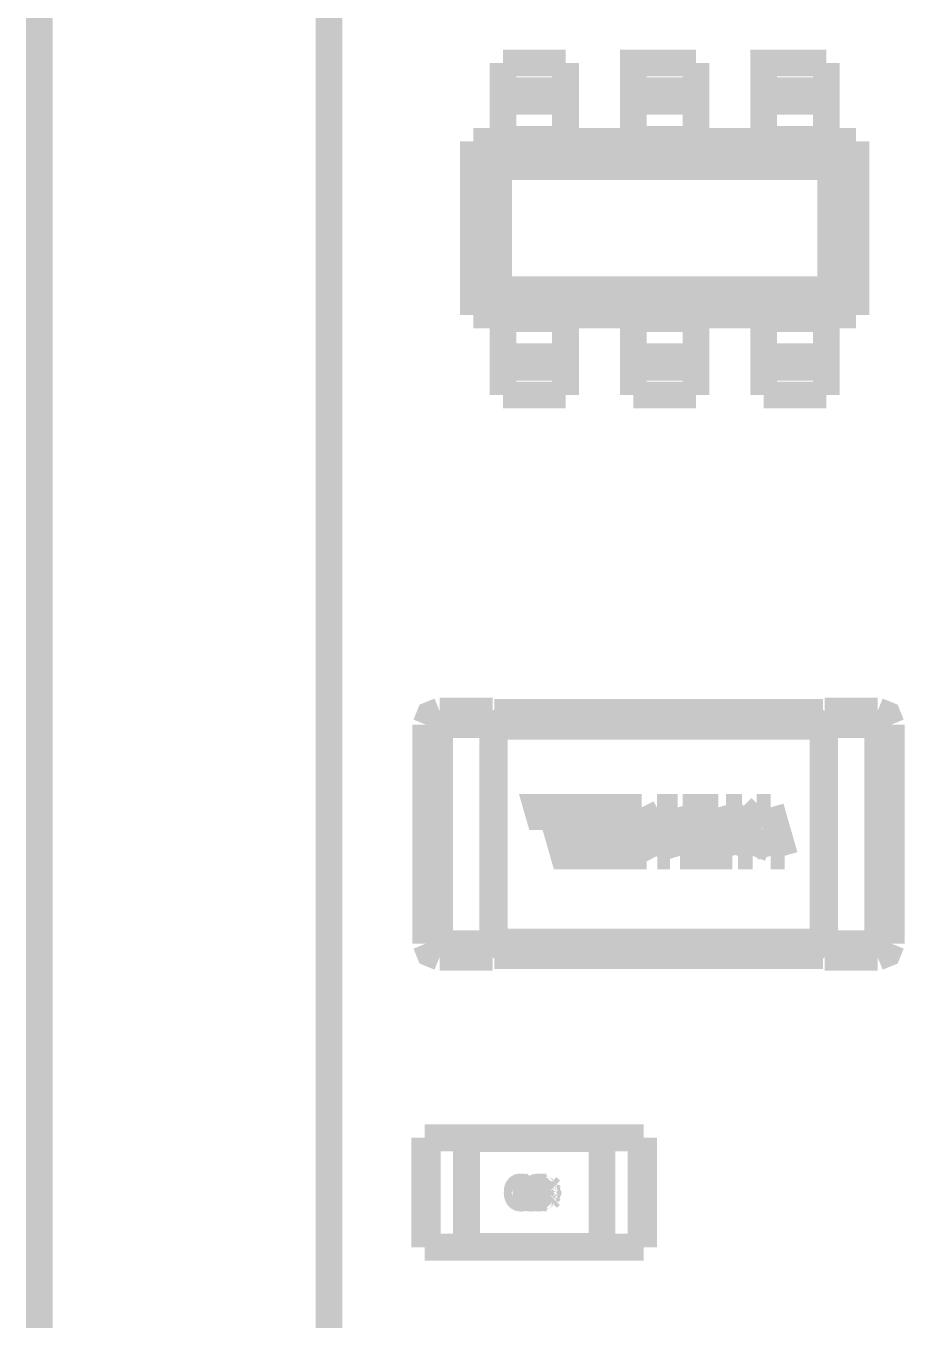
# Model space of a CAD drawing. Header units: inches. Extents: x -2.67 to 2.67, y -1.82 to 1.83.
# Drawn here: x -2.6735 to -2.4057, y 0.0026 to 0.3898 of the extents above; entities that cross this region are included whole.
import ezdxf

# ---------------------------------------------------------------- set-up
doc = ezdxf.new("R2010")
doc.units = ezdxf.units.IN
doc.layers.get('0').update_dxf_attribs({"linetype": 'CONTINUOUS'})

msp = doc.modelspace()

# ---------------------------------------------------------------- linework, layer by layer
at = {"const_width": 0.008}
for points in [[(-2.669461, -1.806504), (2.669461, -1.806504), (2.669461, 1.669874), (-2.669461, 1.669874), (-2.669461, -1.806504)], [(-2.669461, -1.806504), (2.669461, -1.806504), (2.669461, 1.669874), (-2.669461, 1.669874), (-2.669461, -1.806504)], [(-2.669461, -1.806504), (2.669461, -1.806504), (2.669461, 1.669874), (-2.669461, 1.669874), (-2.669461, -1.806504)], [(-2.582846, -0.655323), (-2.582846, 0.777748)], [(-2.582846, -0.655323), (-2.582846, 0.777748)], [(-2.582846, -0.655323), (-2.582846, 0.777748)], [(-2.512069, 0.378699), (-2.530789, 0.378699)], [(-2.530789, 0.378699), (-2.530789, 0.370379)], [(-2.512069, 0.378699), (-2.530789, 0.378699)], [(-2.530789, 0.378699), (-2.530789, 0.370379)], [(-2.512069, 0.378699), (-2.530789, 0.378699)], [(-2.530789, 0.378699), (-2.530789, 0.370379)], [(-2.512069, 0.378699), (-2.512069, 0.370379)], [(-2.512069, 0.378699), (-2.512069, 0.370379)], [(-2.512069, 0.378699), (-2.512069, 0.370379)], [(-2.473069, 0.378699), (-2.491789, 0.378699), (-2.491789, 0.370379)], [(-2.473069, 0.378699), (-2.491789, 0.378699), (-2.491789, 0.370379)], [(-2.473069, 0.378699), (-2.491789, 0.378699), (-2.491789, 0.370379)], [(-2.473069, 0.378699), (-2.473069, 0.370379)], [(-2.473069, 0.378699), (-2.473069, 0.370379)], [(-2.473069, 0.378699), (-2.473069, 0.370379)], [(-2.434069, 0.378699), (-2.452789, 0.378699), (-2.452789, 0.370379)], [(-2.434069, 0.378699), (-2.452789, 0.378699), (-2.452789, 0.370379)], [(-2.434069, 0.378699), (-2.452789, 0.378699), (-2.452789, 0.370379)], [(-2.434069, 0.378699), (-2.434069, 0.370379)], [(-2.434069, 0.378699), (-2.434069, 0.370379)], [(-2.434069, 0.378699), (-2.434069, 0.370379)], [(-2.530789, 0.370379), (-2.530789, 0.367259)], [(-2.512069, 0.370379), (-2.530789, 0.370379)], [(-2.530789, 0.370379), (-2.530789, 0.367259)], [(-2.512069, 0.370379), (-2.530789, 0.370379)], [(-2.530789, 0.370379), (-2.530789, 0.367259)], [(-2.512069, 0.370379), (-2.530789, 0.370379)], [(-2.512069, 0.370379), (-2.512069, 0.367259)], [(-2.512069, 0.370379), (-2.512069, 0.367259)], [(-2.512069, 0.370379), (-2.512069, 0.367259)], [(-2.491789, 0.370379), (-2.491789, 0.367259)], [(-2.473069, 0.370379), (-2.491789, 0.370379)], [(-2.491789, 0.370379), (-2.491789, 0.367259)], [(-2.473069, 0.370379), (-2.491789, 0.370379)], [(-2.491789, 0.370379), (-2.491789, 0.367259)], [(-2.473069, 0.370379), (-2.491789, 0.370379)], [(-2.473069, 0.370379), (-2.473069, 0.367259)], [(-2.473069, 0.370379), (-2.473069, 0.367259)], [(-2.473069, 0.370379), (-2.473069, 0.367259)], [(-2.452789, 0.370379), (-2.452789, 0.367259)], [(-2.434069, 0.370379), (-2.452789, 0.370379)], [(-2.452789, 0.370379), (-2.452789, 0.367259)], [(-2.434069, 0.370379), (-2.452789, 0.370379)], [(-2.452789, 0.370379), (-2.452789, 0.367259)], [(-2.434069, 0.370379), (-2.452789, 0.370379)], [(-2.434069, 0.370379), (-2.434069, 0.367259)], [(-2.434069, 0.370379), (-2.434069, 0.367259)], [(-2.434069, 0.370379), (-2.434069, 0.367259)], [(-2.530789, 0.367259), (-2.512069, 0.367259), (-2.512069, 0.355819)], [(-2.530789, 0.367259), (-2.530789, 0.355819)], [(-2.530789, 0.367259), (-2.512069, 0.367259), (-2.512069, 0.355819)], [(-2.530789, 0.367259), (-2.530789, 0.355819)], [(-2.530789, 0.367259), (-2.512069, 0.367259), (-2.512069, 0.355819)], [(-2.530789, 0.367259), (-2.530789, 0.355819)], [(-2.491789, 0.367259), (-2.473069, 0.367259)], [(-2.491789, 0.367259), (-2.491789, 0.355819)], [(-2.491789, 0.367259), (-2.473069, 0.367259)], [(-2.491789, 0.367259), (-2.491789, 0.355819)], [(-2.491789, 0.367259), (-2.473069, 0.367259)], [(-2.491789, 0.367259), (-2.491789, 0.355819)], [(-2.473069, 0.367259), (-2.473069, 0.355819)], [(-2.473069, 0.367259), (-2.473069, 0.355819)], [(-2.473069, 0.367259), (-2.473069, 0.355819)], [(-2.452789, 0.367259), (-2.434069, 0.367259)], [(-2.452789, 0.367259), (-2.452789, 0.355819)], [(-2.452789, 0.367259), (-2.434069, 0.367259)], [(-2.452789, 0.367259), (-2.452789, 0.355819)], [(-2.452789, 0.367259), (-2.434069, 0.367259)], [(-2.452789, 0.367259), (-2.452789, 0.355819)], [(-2.434069, 0.367259), (-2.434069, 0.355819)], [(-2.434069, 0.367259), (-2.434069, 0.355819)], [(-2.434069, 0.367259), (-2.434069, 0.355819)], [(-2.539629, 0.355299), (-2.530789, 0.355299)], [(-2.532058, 0.347729), (-2.539629, 0.355299)], [(-2.539629, 0.303299), (-2.539629, 0.355299)], [(-2.539629, 0.355299), (-2.530789, 0.355299)], [(-2.532058, 0.347729), (-2.539629, 0.355299)], [(-2.539629, 0.303299), (-2.539629, 0.355299)], [(-2.539629, 0.355299), (-2.530789, 0.355299)], [(-2.532058, 0.347729), (-2.539629, 0.355299)], [(-2.539629, 0.303299), (-2.539629, 0.355299)], [(-2.530789, 0.355819), (-2.530789, 0.354921)], [(-2.512069, 0.355819), (-2.530789, 0.355819)], [(-2.530789, 0.355819), (-2.530789, 0.354921)], [(-2.512069, 0.355819), (-2.530789, 0.355819)], [(-2.530789, 0.355819), (-2.530789, 0.354921)], [(-2.512069, 0.355819), (-2.530789, 0.355819)], [(-2.530789, 0.354921), (-2.512069, 0.354921)], [(-2.530789, 0.354921), (-2.512069, 0.354921)], [(-2.530789, 0.354921), (-2.512069, 0.354921)], [(-2.512069, 0.355819), (-2.512069, 0.354921)], [(-2.512069, 0.355819), (-2.512069, 0.354921)], [(-2.512069, 0.355819), (-2.512069, 0.354921)], [(-2.512069, 0.355299), (-2.491789, 0.355299)], [(-2.512069, 0.355299), (-2.491789, 0.355299)], [(-2.512069, 0.355299), (-2.491789, 0.355299)], [(-2.491789, 0.355819), (-2.491789, 0.354921)], [(-2.473069, 0.355819), (-2.491789, 0.355819)], [(-2.491789, 0.355819), (-2.491789, 0.354921)], [(-2.473069, 0.355819), (-2.491789, 0.355819)], [(-2.491789, 0.355819), (-2.491789, 0.354921)], [(-2.473069, 0.355819), (-2.491789, 0.355819)], [(-2.491789, 0.354921), (-2.473069, 0.354921)], [(-2.491789, 0.354921), (-2.473069, 0.354921)], [(-2.491789, 0.354921), (-2.473069, 0.354921)], [(-2.473069, 0.355819), (-2.473069, 0.354921)], [(-2.473069, 0.355819), (-2.473069, 0.354921)], [(-2.473069, 0.355819), (-2.473069, 0.354921)], [(-2.473069, 0.355299), (-2.452789, 0.355299)], [(-2.473069, 0.355299), (-2.452789, 0.355299)], [(-2.473069, 0.355299), (-2.452789, 0.355299)], [(-2.452789, 0.355819), (-2.452789, 0.354921)], [(-2.434069, 0.355819), (-2.452789, 0.355819)], [(-2.452789, 0.355819), (-2.452789, 0.354921)], [(-2.434069, 0.355819), (-2.452789, 0.355819)], [(-2.452789, 0.355819), (-2.452789, 0.354921)], [(-2.434069, 0.355819), (-2.452789, 0.355819)], [(-2.452789, 0.354921), (-2.434069, 0.354921)], [(-2.452789, 0.354921), (-2.434069, 0.354921)], [(-2.452789, 0.354921), (-2.434069, 0.354921)], [(-2.434069, 0.355819), (-2.434069, 0.354921)], [(-2.434069, 0.355819), (-2.434069, 0.354921)], [(-2.434069, 0.355819), (-2.434069, 0.354921)], [(-2.434069, 0.355299), (-2.425229, 0.355299)], [(-2.434069, 0.355299), (-2.425229, 0.355299)], [(-2.434069, 0.355299), (-2.425229, 0.355299)], [(-2.425229, 0.355299), (-2.4328, 0.347729)], [(-2.425229, 0.355299), (-2.4328, 0.347729)], [(-2.425229, 0.355299), (-2.4328, 0.347729)], [(-2.425229, 0.355299), (-2.425229, 0.303299)], [(-2.425229, 0.355299), (-2.425229, 0.303299)], [(-2.425229, 0.355299), (-2.425229, 0.303299)], [(-2.532058, 0.347729), (-2.532058, 0.31087), (-2.4328, 0.31087), (-2.4328, 0.347729)], [(-2.532058, 0.347729), (-2.4328, 0.347729)], [(-2.532058, 0.347729), (-2.532058, 0.31087), (-2.4328, 0.31087), (-2.4328, 0.347729)], [(-2.532058, 0.347729), (-2.4328, 0.347729)], [(-2.532058, 0.347729), (-2.532058, 0.31087), (-2.4328, 0.31087), (-2.4328, 0.347729)], [(-2.532058, 0.347729), (-2.4328, 0.347729)], [(-2.539629, 0.303299), (-2.532058, 0.31087)], [(-2.539629, 0.303299), (-2.532058, 0.31087)], [(-2.539629, 0.303299), (-2.532058, 0.31087)], [(-2.4328, 0.31087), (-2.425229, 0.303299)], [(-2.4328, 0.31087), (-2.425229, 0.303299)], [(-2.4328, 0.31087), (-2.425229, 0.303299)], [(-2.530789, 0.303299), (-2.539629, 0.303299)], [(-2.530789, 0.303299), (-2.539629, 0.303299)], [(-2.530789, 0.303299), (-2.539629, 0.303299)], [(-2.512069, 0.303678), (-2.530789, 0.303678)], [(-2.530789, 0.302259), (-2.530789, 0.303678)], [(-2.512069, 0.303678), (-2.530789, 0.303678)], [(-2.530789, 0.302259), (-2.530789, 0.303678)], [(-2.512069, 0.303678), (-2.530789, 0.303678)], [(-2.530789, 0.302259), (-2.530789, 0.303678)], [(-2.512069, 0.290819), (-2.530789, 0.290819), (-2.530789, 0.302259)], [(-2.530789, 0.302259), (-2.512069, 0.302259)], [(-2.512069, 0.290819), (-2.530789, 0.290819), (-2.530789, 0.302259)], [(-2.530789, 0.302259), (-2.512069, 0.302259)], [(-2.512069, 0.290819), (-2.530789, 0.290819), (-2.530789, 0.302259)], [(-2.530789, 0.302259), (-2.512069, 0.302259)], [(-2.512069, 0.302259), (-2.512069, 0.303678)], [(-2.512069, 0.302259), (-2.512069, 0.303678)], [(-2.512069, 0.302259), (-2.512069, 0.303678)], [(-2.491789, 0.303299), (-2.512069, 0.303299)], [(-2.491789, 0.303299), (-2.512069, 0.303299)], [(-2.491789, 0.303299), (-2.512069, 0.303299)], [(-2.512069, 0.290819), (-2.512069, 0.302259)], [(-2.512069, 0.290819), (-2.512069, 0.302259)], [(-2.512069, 0.290819), (-2.512069, 0.302259)], [(-2.473069, 0.303678), (-2.491789, 0.303678)], [(-2.491789, 0.302259), (-2.491789, 0.303678)], [(-2.473069, 0.303678), (-2.491789, 0.303678)], [(-2.491789, 0.302259), (-2.491789, 0.303678)], [(-2.473069, 0.303678), (-2.491789, 0.303678)], [(-2.491789, 0.302259), (-2.491789, 0.303678)], [(-2.473069, 0.290819), (-2.491789, 0.290819), (-2.491789, 0.302259)], [(-2.491789, 0.302259), (-2.473069, 0.302259)], [(-2.473069, 0.290819), (-2.491789, 0.290819), (-2.491789, 0.302259)], [(-2.491789, 0.302259), (-2.473069, 0.302259)], [(-2.473069, 0.290819), (-2.491789, 0.290819), (-2.491789, 0.302259)], [(-2.491789, 0.302259), (-2.473069, 0.302259)], [(-2.473069, 0.302259), (-2.473069, 0.303678)], [(-2.473069, 0.302259), (-2.473069, 0.303678)], [(-2.473069, 0.302259), (-2.473069, 0.303678)], [(-2.452789, 0.303299), (-2.473069, 0.303299)], [(-2.452789, 0.303299), (-2.473069, 0.303299)], [(-2.452789, 0.303299), (-2.473069, 0.303299)], [(-2.473069, 0.290819), (-2.473069, 0.302259)], [(-2.473069, 0.290819), (-2.473069, 0.302259)], [(-2.473069, 0.290819), (-2.473069, 0.302259)], [(-2.434069, 0.303678), (-2.452789, 0.303678)], [(-2.452789, 0.302259), (-2.452789, 0.303678)], [(-2.434069, 0.303678), (-2.452789, 0.303678)], [(-2.452789, 0.302259), (-2.452789, 0.303678)], [(-2.434069, 0.303678), (-2.452789, 0.303678)], [(-2.452789, 0.302259), (-2.452789, 0.303678)], [(-2.434069, 0.290819), (-2.452789, 0.290819), (-2.452789, 0.302259)], [(-2.452789, 0.302259), (-2.434069, 0.302259)], [(-2.434069, 0.290819), (-2.452789, 0.290819), (-2.452789, 0.302259)], [(-2.452789, 0.302259), (-2.434069, 0.302259)], [(-2.434069, 0.290819), (-2.452789, 0.290819), (-2.452789, 0.302259)], [(-2.452789, 0.302259), (-2.434069, 0.302259)], [(-2.434069, 0.302259), (-2.434069, 0.303678)], [(-2.434069, 0.302259), (-2.434069, 0.303678)], [(-2.434069, 0.302259), (-2.434069, 0.303678)], [(-2.425229, 0.303299), (-2.434069, 0.303299)], [(-2.425229, 0.303299), (-2.434069, 0.303299)], [(-2.425229, 0.303299), (-2.434069, 0.303299)], [(-2.434069, 0.290819), (-2.434069, 0.302259)], [(-2.434069, 0.290819), (-2.434069, 0.302259)], [(-2.434069, 0.290819), (-2.434069, 0.302259)], [(-2.530789, 0.287699), (-2.530789, 0.290819)], [(-2.530789, 0.287699), (-2.530789, 0.290819)], [(-2.530789, 0.287699), (-2.530789, 0.290819)], [(-2.512069, 0.287699), (-2.512069, 0.290819)], [(-2.512069, 0.287699), (-2.512069, 0.290819)], [(-2.512069, 0.287699), (-2.512069, 0.290819)], [(-2.491789, 0.287699), (-2.491789, 0.290819)], [(-2.491789, 0.287699), (-2.491789, 0.290819)], [(-2.491789, 0.287699), (-2.491789, 0.290819)], [(-2.473069, 0.287699), (-2.473069, 0.290819)], [(-2.473069, 0.287699), (-2.473069, 0.290819)], [(-2.473069, 0.287699), (-2.473069, 0.290819)], [(-2.452789, 0.287699), (-2.452789, 0.290819)], [(-2.452789, 0.287699), (-2.452789, 0.290819)], [(-2.452789, 0.287699), (-2.452789, 0.290819)], [(-2.434069, 0.287699), (-2.434069, 0.290819)], [(-2.434069, 0.287699), (-2.434069, 0.290819)], [(-2.434069, 0.287699), (-2.434069, 0.290819)], [(-2.530789, 0.279379), (-2.530789, 0.287699)], [(-2.530789, 0.287699), (-2.512069, 0.287699)], [(-2.530789, 0.279379), (-2.530789, 0.287699)], [(-2.530789, 0.287699), (-2.512069, 0.287699)], [(-2.530789, 0.279379), (-2.530789, 0.287699)], [(-2.530789, 0.287699), (-2.512069, 0.287699)], [(-2.512069, 0.279379), (-2.512069, 0.287699)], [(-2.512069, 0.279379), (-2.512069, 0.287699)], [(-2.512069, 0.279379), (-2.512069, 0.287699)], [(-2.491789, 0.279379), (-2.491789, 0.287699)], [(-2.491789, 0.287699), (-2.473069, 0.287699)], [(-2.491789, 0.279379), (-2.491789, 0.287699)], [(-2.491789, 0.287699), (-2.473069, 0.287699)], [(-2.491789, 0.279379), (-2.491789, 0.287699)], [(-2.491789, 0.287699), (-2.473069, 0.287699)], [(-2.473069, 0.279379), (-2.473069, 0.287699)], [(-2.473069, 0.279379), (-2.473069, 0.287699)], [(-2.473069, 0.279379), (-2.473069, 0.287699)], [(-2.452789, 0.279379), (-2.452789, 0.287699)], [(-2.452789, 0.287699), (-2.434069, 0.287699)], [(-2.452789, 0.279379), (-2.452789, 0.287699)], [(-2.452789, 0.287699), (-2.434069, 0.287699)], [(-2.452789, 0.279379), (-2.452789, 0.287699)], [(-2.452789, 0.287699), (-2.434069, 0.287699)], [(-2.434069, 0.279379), (-2.434069, 0.287699)], [(-2.434069, 0.279379), (-2.434069, 0.287699)], [(-2.434069, 0.279379), (-2.434069, 0.287699)], [(-2.530789, 0.279379), (-2.512069, 0.279379)], [(-2.530789, 0.279379), (-2.512069, 0.279379)], [(-2.530789, 0.279379), (-2.512069, 0.279379)], [(-2.491789, 0.279379), (-2.473069, 0.279379)], [(-2.491789, 0.279379), (-2.473069, 0.279379)], [(-2.491789, 0.279379), (-2.473069, 0.279379)], [(-2.452789, 0.279379), (-2.434069, 0.279379)], [(-2.452789, 0.279379), (-2.434069, 0.279379)], [(-2.452789, 0.279379), (-2.434069, 0.279379)], [(-2.549743, 0.184831), (-2.552654, 0.183648), (-2.553838, 0.180737)], [(-2.549743, 0.184831), (-2.552654, 0.183648), (-2.553838, 0.180737)], [(-2.549743, 0.184831), (-2.552654, 0.183648), (-2.553838, 0.180737)], [(-2.549743, 0.184831), (-2.533857, 0.184831)], [(-2.549743, 0.180737), (-2.549743, 0.184831)], [(-2.549743, 0.184831), (-2.533857, 0.184831)], [(-2.549743, 0.180737), (-2.549743, 0.184831)], [(-2.549743, 0.184831), (-2.533857, 0.184831)], [(-2.549743, 0.180737), (-2.549743, 0.184831)], [(-2.533857, 0.184831), (-2.533366, 0.184356)], [(-2.533857, 0.180737), (-2.533857, 0.184831)], [(-2.533857, 0.184831), (-2.533366, 0.184356)], [(-2.533857, 0.180737), (-2.533857, 0.184831)], [(-2.533857, 0.184831), (-2.533366, 0.184356)], [(-2.533857, 0.180737), (-2.533857, 0.184831)], [(-2.533365, 0.184643), (-2.533368, 0.182579)], [(-2.533365, 0.184643), (-2.533368, 0.182579)], [(-2.533365, 0.184643), (-2.533368, 0.182579)], [(-2.533365, 0.180514), (-2.533368, 0.182579)], [(-2.533365, 0.180514), (-2.533368, 0.182579)], [(-2.533365, 0.180514), (-2.533368, 0.182579)], [(-2.435096, 0.184381), (-2.533367, 0.184381)], [(-2.435096, 0.184381), (-2.533367, 0.184381)], [(-2.435096, 0.184381), (-2.533367, 0.184381)], [(-2.434606, 0.184831), (-2.435097, 0.184356)], [(-2.434606, 0.184831), (-2.435097, 0.184356)], [(-2.434606, 0.184831), (-2.435097, 0.184356)], [(-2.435097, 0.184344), (-2.435088, 0.182579)], [(-2.435097, 0.184344), (-2.435088, 0.182579)], [(-2.435097, 0.184344), (-2.435088, 0.182579)], [(-2.435097, 0.180813), (-2.435088, 0.182579)], [(-2.435097, 0.180813), (-2.435088, 0.182579)], [(-2.435097, 0.180813), (-2.435088, 0.182579)], [(-2.434606, 0.184831), (-2.41872, 0.184831)], [(-2.434606, 0.184831), (-2.434606, 0.180737)], [(-2.434606, 0.184831), (-2.41872, 0.184831)], [(-2.434606, 0.184831), (-2.434606, 0.180737)], [(-2.434606, 0.184831), (-2.41872, 0.184831)], [(-2.434606, 0.184831), (-2.434606, 0.180737)], [(-2.41872, 0.184831), (-2.415809, 0.183648), (-2.414625, 0.180737)], [(-2.41872, 0.184831), (-2.41872, 0.180737), (-2.414625, 0.180737)], [(-2.41872, 0.184831), (-2.415809, 0.183648), (-2.414625, 0.180737)], [(-2.41872, 0.184831), (-2.41872, 0.180737), (-2.414625, 0.180737)], [(-2.41872, 0.184831), (-2.415809, 0.183648), (-2.414625, 0.180737)], [(-2.41872, 0.184831), (-2.41872, 0.180737), (-2.414625, 0.180737)], [(-2.553838, 0.115225), (-2.553838, 0.180737)], [(-2.553838, 0.180737), (-2.549743, 0.180737)], [(-2.553838, 0.115225), (-2.553838, 0.180737)], [(-2.553838, 0.180737), (-2.549743, 0.180737)], [(-2.553838, 0.115225), (-2.553838, 0.180737)], [(-2.553838, 0.180737), (-2.549743, 0.180737)], [(-2.533857, 0.180737), (-2.549743, 0.180737), (-2.549743, 0.115225), (-2.533857, 0.115225)], [(-2.533857, 0.180737), (-2.549743, 0.180737), (-2.549743, 0.115225), (-2.533857, 0.115225)], [(-2.533857, 0.180737), (-2.549743, 0.180737), (-2.549743, 0.115225), (-2.533857, 0.115225)], [(-2.533366, 0.180737), (-2.533857, 0.180737)], [(-2.533857, 0.115225), (-2.533857, 0.180737)], [(-2.533366, 0.180737), (-2.533857, 0.180737)], [(-2.533857, 0.115225), (-2.533857, 0.180737)], [(-2.533366, 0.180737), (-2.533857, 0.180737)], [(-2.533857, 0.115225), (-2.533857, 0.180737)], [(-2.533366, 0.180737), (-2.533367, 0.180286)], [(-2.533366, 0.180737), (-2.533367, 0.180286)], [(-2.533366, 0.180737), (-2.533367, 0.180286)], [(-2.533367, 0.180286), (-2.533367, 0.180245)], [(-2.533367, 0.180286), (-2.533367, 0.180245)], [(-2.533367, 0.180286), (-2.533367, 0.180245)], [(-2.533367, 0.115716), (-2.533367, 0.180245)], [(-2.435096, 0.180245), (-2.533367, 0.180245)], [(-2.533367, 0.115716), (-2.533367, 0.180245)], [(-2.435096, 0.180245), (-2.533367, 0.180245)], [(-2.533367, 0.115716), (-2.533367, 0.180245)], [(-2.435096, 0.180245), (-2.533367, 0.180245)], [(-2.435096, 0.180286), (-2.435097, 0.180737)], [(-2.434606, 0.180737), (-2.435097, 0.180737)], [(-2.435096, 0.180286), (-2.435097, 0.180737)], [(-2.434606, 0.180737), (-2.435097, 0.180737)], [(-2.435096, 0.180286), (-2.435097, 0.180737)], [(-2.434606, 0.180737), (-2.435097, 0.180737)], [(-2.435096, 0.180245), (-2.435096, 0.180286)], [(-2.435096, 0.180245), (-2.435096, 0.180286)], [(-2.435096, 0.180245), (-2.435096, 0.180286)], [(-2.435096, 0.180245), (-2.435096, 0.115716)], [(-2.435096, 0.180245), (-2.435096, 0.115716)], [(-2.435096, 0.180245), (-2.435096, 0.115716)], [(-2.434606, 0.180737), (-2.434606, 0.115225)], [(-2.434606, 0.115225), (-2.41872, 0.115225), (-2.41872, 0.180737), (-2.434606, 0.180737)], [(-2.434606, 0.180737), (-2.434606, 0.115225)], [(-2.434606, 0.115225), (-2.41872, 0.115225), (-2.41872, 0.180737), (-2.434606, 0.180737)], [(-2.434606, 0.180737), (-2.434606, 0.115225)], [(-2.434606, 0.115225), (-2.41872, 0.115225), (-2.41872, 0.180737), (-2.434606, 0.180737)], [(-2.414625, 0.180737), (-2.414625, 0.115225)], [(-2.414625, 0.180737), (-2.414625, 0.115225)], [(-2.414625, 0.180737), (-2.414625, 0.115225)], [(-2.506153, 0.150523), (-2.505387, 0.14784), (-2.499158, 0.14784), (-2.498128, 0.144233), (-2.504961, 0.144233), (-2.504178, 0.14147), (-2.49321, 0.14147), (-2.497381, 0.155987), (-2.520685, 0.155987), (-2.51988, 0.153183), (-2.515909, 0.153183), (-2.512542, 0.14147), (-2.508407, 0.14147), (-2.511774, 0.153184), (-2.507361, 0.153204), (-2.500709, 0.153223), (-2.499924, 0.150523), (-2.506153, 0.150523)], [(-2.506153, 0.150523), (-2.505387, 0.14784), (-2.499158, 0.14784), (-2.498128, 0.144233), (-2.504961, 0.144233), (-2.504178, 0.14147), (-2.49321, 0.14147), (-2.497381, 0.155987), (-2.520685, 0.155987), (-2.51988, 0.153183), (-2.515909, 0.153183), (-2.512542, 0.14147), (-2.508407, 0.14147), (-2.511774, 0.153184), (-2.507361, 0.153204), (-2.500709, 0.153223), (-2.499924, 0.150523), (-2.506153, 0.150523)], [(-2.506153, 0.150523), (-2.505387, 0.14784), (-2.499158, 0.14784), (-2.498128, 0.144233), (-2.504961, 0.144233), (-2.504178, 0.14147), (-2.49321, 0.14147), (-2.497381, 0.155987), (-2.520685, 0.155987), (-2.51988, 0.153183), (-2.515909, 0.153183), (-2.512542, 0.14147), (-2.508407, 0.14147), (-2.511774, 0.153184), (-2.507361, 0.153204), (-2.500709, 0.153223), (-2.499924, 0.150523), (-2.506153, 0.150523)], [(-2.495637, 0.155987), (-2.491463, 0.14147)], [(-2.489266, 0.155987), (-2.495637, 0.155987)], [(-2.495637, 0.155987), (-2.491463, 0.14147)], [(-2.489266, 0.155987), (-2.495637, 0.155987)], [(-2.495637, 0.155987), (-2.491463, 0.14147)], [(-2.489266, 0.155987), (-2.495637, 0.155987)], [(-2.483992, 0.145616), (-2.489266, 0.155987)], [(-2.483992, 0.145616), (-2.489266, 0.155987)], [(-2.483992, 0.145616), (-2.489266, 0.155987)], [(-2.484681, 0.155987), (-2.483992, 0.145616)], [(-2.478499, 0.155987), (-2.484681, 0.155987)], [(-2.484681, 0.155987), (-2.483992, 0.145616)], [(-2.478499, 0.155987), (-2.484681, 0.155987)], [(-2.484681, 0.155987), (-2.483992, 0.145616)], [(-2.478499, 0.155987), (-2.484681, 0.155987)], [(-2.47512, 0.144232), (-2.478499, 0.155987)], [(-2.47512, 0.144232), (-2.478499, 0.155987)], [(-2.47512, 0.144232), (-2.478499, 0.155987)], [(-2.477051, 0.155987), (-2.476266, 0.153224)], [(-2.466326, 0.155987), (-2.477051, 0.155987)], [(-2.477051, 0.155987), (-2.476266, 0.153224)], [(-2.466326, 0.155987), (-2.477051, 0.155987)], [(-2.477051, 0.155987), (-2.476266, 0.153224)], [(-2.466326, 0.155987), (-2.477051, 0.155987)], [(-2.462153, 0.14147), (-2.466326, 0.155987)], [(-2.462153, 0.14147), (-2.466326, 0.155987)], [(-2.462153, 0.14147), (-2.466326, 0.155987)], [(-2.464039, 0.155987), (-2.457267, 0.149352)], [(-2.459262, 0.155987), (-2.464039, 0.155987)], [(-2.464039, 0.155987), (-2.457267, 0.149352)], [(-2.459262, 0.155987), (-2.464039, 0.155987)], [(-2.464039, 0.155987), (-2.457267, 0.149352)], [(-2.459262, 0.155987), (-2.464039, 0.155987)], [(-2.453093, 0.149796), (-2.459262, 0.155987)], [(-2.453093, 0.149796), (-2.459262, 0.155987)], [(-2.453093, 0.149796), (-2.459262, 0.155987)], [(-2.454867, 0.155987), (-2.453093, 0.149796)], [(-2.450734, 0.155987), (-2.454867, 0.155987)], [(-2.454867, 0.155987), (-2.453093, 0.149796)], [(-2.450734, 0.155987), (-2.454867, 0.155987)], [(-2.454867, 0.155987), (-2.453093, 0.149796)], [(-2.450734, 0.155987), (-2.454867, 0.155987)], [(-2.446562, 0.14147), (-2.450734, 0.155987)], [(-2.446562, 0.14147), (-2.450734, 0.155987)], [(-2.446562, 0.14147), (-2.450734, 0.155987)], [(-2.491503, 0.154456), (-2.484648, 0.14147)], [(-2.487774, 0.14147), (-2.491503, 0.154456)], [(-2.491503, 0.154456), (-2.484648, 0.14147)], [(-2.487774, 0.14147), (-2.491503, 0.154456)], [(-2.491503, 0.154456), (-2.484648, 0.14147)], [(-2.487774, 0.14147), (-2.491503, 0.154456)], [(-2.481502, 0.154394), (-2.477792, 0.14147)], [(-2.480778, 0.14147), (-2.481502, 0.154394)], [(-2.481502, 0.154394), (-2.477792, 0.14147)], [(-2.480778, 0.14147), (-2.481502, 0.154394)], [(-2.481502, 0.154394), (-2.477792, 0.14147)], [(-2.480778, 0.14147), (-2.481502, 0.154394)], [(-2.476266, 0.153224), (-2.469652, 0.153224)], [(-2.476266, 0.153224), (-2.469652, 0.153224)], [(-2.476266, 0.153224), (-2.469652, 0.153224)], [(-2.469652, 0.153224), (-2.468867, 0.150524)], [(-2.469652, 0.153224), (-2.468867, 0.150524)], [(-2.469652, 0.153224), (-2.468867, 0.150524)], [(-2.475097, 0.150524), (-2.474331, 0.14784)], [(-2.468867, 0.150524), (-2.475097, 0.150524)], [(-2.475097, 0.150524), (-2.474331, 0.14784)], [(-2.468867, 0.150524), (-2.475097, 0.150524)], [(-2.475097, 0.150524), (-2.474331, 0.14784)], [(-2.468867, 0.150524), (-2.475097, 0.150524)], [(-2.474331, 0.14784), (-2.468101, 0.14784)], [(-2.474331, 0.14784), (-2.468101, 0.14784)], [(-2.474331, 0.14784), (-2.468101, 0.14784)], [(-2.468101, 0.14784), (-2.467073, 0.144232)], [(-2.468101, 0.14784), (-2.467073, 0.144232)], [(-2.468101, 0.14784), (-2.467073, 0.144232)], [(-2.457267, 0.149352), (-2.460533, 0.14147)], [(-2.457267, 0.149352), (-2.460533, 0.14147)], [(-2.457267, 0.149352), (-2.460533, 0.14147)], [(-2.456117, 0.14147), (-2.452953, 0.149352)], [(-2.456117, 0.14147), (-2.452953, 0.149352)], [(-2.456117, 0.14147), (-2.452953, 0.149352)], [(-2.452953, 0.149352), (-2.450694, 0.14147)], [(-2.452953, 0.149352), (-2.450694, 0.14147)], [(-2.452953, 0.149352), (-2.450694, 0.14147)], [(-2.467073, 0.144232), (-2.47512, 0.144232)], [(-2.467073, 0.144232), (-2.47512, 0.144232)], [(-2.467073, 0.144232), (-2.47512, 0.144232)], [(-2.491463, 0.14147), (-2.487774, 0.14147)], [(-2.491463, 0.14147), (-2.487774, 0.14147)], [(-2.491463, 0.14147), (-2.487774, 0.14147)], [(-2.484648, 0.14147), (-2.480778, 0.14147)], [(-2.484648, 0.14147), (-2.480778, 0.14147)], [(-2.484648, 0.14147), (-2.480778, 0.14147)], [(-2.477792, 0.14147), (-2.462153, 0.14147)], [(-2.477792, 0.14147), (-2.462153, 0.14147)], [(-2.477792, 0.14147), (-2.462153, 0.14147)], [(-2.460533, 0.14147), (-2.456117, 0.14147)], [(-2.460533, 0.14147), (-2.456117, 0.14147)], [(-2.460533, 0.14147), (-2.456117, 0.14147)], [(-2.450694, 0.14147), (-2.446562, 0.14147)], [(-2.450694, 0.14147), (-2.446562, 0.14147)], [(-2.450694, 0.14147), (-2.446562, 0.14147)], [(-2.549743, 0.11113), (-2.552654, 0.112314), (-2.553838, 0.115225)], [(-2.549743, 0.115225), (-2.553838, 0.115225)], [(-2.549743, 0.11113), (-2.552654, 0.112314), (-2.553838, 0.115225)], [(-2.549743, 0.115225), (-2.553838, 0.115225)], [(-2.549743, 0.11113), (-2.552654, 0.112314), (-2.553838, 0.115225)], [(-2.549743, 0.115225), (-2.553838, 0.115225)], [(-2.549743, 0.11113), (-2.549743, 0.115225)], [(-2.549743, 0.11113), (-2.549743, 0.115225)], [(-2.549743, 0.11113), (-2.549743, 0.115225)], [(-2.533366, 0.115225), (-2.533857, 0.115225)], [(-2.533857, 0.11113), (-2.533857, 0.115225)], [(-2.533366, 0.115225), (-2.533857, 0.115225)], [(-2.533857, 0.11113), (-2.533857, 0.115225)], [(-2.533366, 0.115225), (-2.533857, 0.115225)], [(-2.533857, 0.11113), (-2.533857, 0.115225)], [(-2.533366, 0.115148), (-2.533375, 0.113382)], [(-2.533366, 0.115148), (-2.533375, 0.113382)], [(-2.533366, 0.115148), (-2.533375, 0.113382)], [(-2.533366, 0.111617), (-2.533375, 0.113382)], [(-2.533366, 0.111617), (-2.533375, 0.113382)], [(-2.533366, 0.111617), (-2.533375, 0.113382)], [(-2.533367, 0.115716), (-2.533367, 0.115675)], [(-2.533367, 0.115716), (-2.435096, 0.115716)], [(-2.533367, 0.115716), (-2.533367, 0.115675)], [(-2.533367, 0.115716), (-2.435096, 0.115716)], [(-2.533367, 0.115716), (-2.533367, 0.115675)], [(-2.533367, 0.115716), (-2.435096, 0.115716)], [(-2.533367, 0.115675), (-2.533366, 0.115225)], [(-2.533367, 0.115675), (-2.533366, 0.115225)], [(-2.533367, 0.115675), (-2.533366, 0.115225)], [(-2.435098, 0.115447), (-2.435095, 0.113382)], [(-2.435098, 0.115447), (-2.435095, 0.113382)], [(-2.435098, 0.115447), (-2.435095, 0.113382)], [(-2.435098, 0.111318), (-2.435095, 0.113382)], [(-2.435098, 0.111318), (-2.435095, 0.113382)], [(-2.435098, 0.111318), (-2.435095, 0.113382)], [(-2.435097, 0.115225), (-2.435096, 0.115675)], [(-2.435097, 0.115225), (-2.435096, 0.115675)], [(-2.435097, 0.115225), (-2.435096, 0.115675)], [(-2.434606, 0.115225), (-2.435097, 0.115225)], [(-2.434606, 0.115225), (-2.435097, 0.115225)], [(-2.434606, 0.115225), (-2.435097, 0.115225)], [(-2.435096, 0.115675), (-2.435096, 0.115716)], [(-2.435096, 0.115675), (-2.435096, 0.115716)], [(-2.435096, 0.115675), (-2.435096, 0.115716)], [(-2.434606, 0.115225), (-2.434606, 0.11113)], [(-2.434606, 0.115225), (-2.434606, 0.11113)], [(-2.434606, 0.115225), (-2.434606, 0.11113)], [(-2.41872, 0.11113), (-2.415809, 0.112314), (-2.414625, 0.115225)], [(-2.41872, 0.115225), (-2.41872, 0.11113)], [(-2.414625, 0.115225), (-2.41872, 0.115225)], [(-2.41872, 0.11113), (-2.415809, 0.112314), (-2.414625, 0.115225)], [(-2.41872, 0.115225), (-2.41872, 0.11113)], [(-2.414625, 0.115225), (-2.41872, 0.115225)], [(-2.41872, 0.11113), (-2.415809, 0.112314), (-2.414625, 0.115225)], [(-2.41872, 0.115225), (-2.41872, 0.11113)], [(-2.414625, 0.115225), (-2.41872, 0.115225)], [(-2.533857, 0.11113), (-2.549743, 0.11113)], [(-2.533857, 0.11113), (-2.549743, 0.11113)], [(-2.533857, 0.11113), (-2.549743, 0.11113)], [(-2.533857, 0.11113), (-2.533366, 0.111606)], [(-2.533857, 0.11113), (-2.533366, 0.111606)], [(-2.533857, 0.11113), (-2.533366, 0.111606)], [(-2.435096, 0.111581), (-2.533367, 0.111581)], [(-2.435096, 0.111581), (-2.533367, 0.111581)], [(-2.435096, 0.111581), (-2.533367, 0.111581)], [(-2.434606, 0.11113), (-2.435097, 0.111606)], [(-2.434606, 0.11113), (-2.435097, 0.111606)], [(-2.434606, 0.11113), (-2.435097, 0.111606)], [(-2.41872, 0.11113), (-2.434606, 0.11113)], [(-2.41872, 0.11113), (-2.434606, 0.11113)], [(-2.41872, 0.11113), (-2.434606, 0.11113)], [(-2.554185, 0.057118), (-2.554185, 0.024362)], [(-2.554185, 0.057118), (-2.553366, 0.057118)], [(-2.554185, 0.057118), (-2.554185, 0.024362)], [(-2.554185, 0.057118), (-2.553366, 0.057118)], [(-2.554185, 0.057118), (-2.554185, 0.024362)], [(-2.554185, 0.057118), (-2.553366, 0.057118)], [(-2.541492, 0.057009), (-2.541492, 0.057077), (-2.552957, 0.057077), (-2.552957, 0.057118), (-2.553366, 0.057118)], [(-2.553366, 0.057118), (-2.553366, 0.024362)], [(-2.541492, 0.057009), (-2.541492, 0.057077), (-2.552957, 0.057077), (-2.552957, 0.057118), (-2.553366, 0.057118)], [(-2.553366, 0.057118), (-2.553366, 0.024362)], [(-2.541492, 0.057009), (-2.541492, 0.057077), (-2.552957, 0.057077), (-2.552957, 0.057118), (-2.553366, 0.057118)], [(-2.553366, 0.057118), (-2.553366, 0.024362)], [(-2.489902, 0.057118), (-2.552957, 0.057118)], [(-2.489902, 0.057118), (-2.552957, 0.057118)], [(-2.489902, 0.057118), (-2.552957, 0.057118)], [(-2.541902, 0.057118), (-2.500957, 0.057118)], [(-2.541861, 0.057077), (-2.541902, 0.057118)], [(-2.541902, 0.057077), (-2.541902, 0.057118)], [(-2.541902, 0.057118), (-2.500957, 0.057118)], [(-2.541861, 0.057077), (-2.541902, 0.057118)], [(-2.541902, 0.057077), (-2.541902, 0.057118)], [(-2.541902, 0.057118), (-2.500957, 0.057118)], [(-2.541861, 0.057077), (-2.541902, 0.057118)], [(-2.541902, 0.057077), (-2.541902, 0.057118)], [(-2.541682, 0.056899), (-2.541792, 0.057009)], [(-2.541682, 0.056899), (-2.541792, 0.057009)], [(-2.541682, 0.056899), (-2.541792, 0.057009)], [(-2.541682, 0.056899), (-2.541682, 0.024582), (-2.501176, 0.024582), (-2.501176, 0.056899), (-2.541682, 0.056899)], [(-2.541682, 0.056899), (-2.541682, 0.024582), (-2.501176, 0.024582), (-2.501176, 0.056899), (-2.541682, 0.056899)], [(-2.541682, 0.056899), (-2.541682, 0.024582), (-2.501176, 0.024582), (-2.501176, 0.056899), (-2.541682, 0.056899)], [(-2.489492, 0.057118), (-2.489902, 0.057118), (-2.489902, 0.057077), (-2.501366, 0.057077), (-2.501366, 0.057009)], [(-2.489492, 0.057118), (-2.489902, 0.057118), (-2.489902, 0.057077), (-2.501366, 0.057077), (-2.501366, 0.057009)], [(-2.489492, 0.057118), (-2.489902, 0.057118), (-2.489902, 0.057077), (-2.501366, 0.057077), (-2.501366, 0.057009)], [(-2.501176, 0.056899), (-2.501066, 0.057009)], [(-2.501176, 0.056899), (-2.501066, 0.057009)], [(-2.501176, 0.056899), (-2.501066, 0.057009)], [(-2.500998, 0.057077), (-2.500957, 0.057118)], [(-2.500998, 0.057077), (-2.500957, 0.057118)], [(-2.500998, 0.057077), (-2.500957, 0.057118)], [(-2.500957, 0.057118), (-2.500957, 0.057077)], [(-2.500957, 0.057118), (-2.500957, 0.057077)], [(-2.500957, 0.057118), (-2.500957, 0.057077)], [(-2.489492, 0.057118), (-2.488673, 0.057118)], [(-2.489492, 0.024362), (-2.489492, 0.057118)], [(-2.489492, 0.057118), (-2.488673, 0.057118)], [(-2.489492, 0.024362), (-2.489492, 0.057118)], [(-2.489492, 0.057118), (-2.488673, 0.057118)], [(-2.489492, 0.024362), (-2.489492, 0.057118)], [(-2.488673, 0.024362), (-2.488673, 0.057118)], [(-2.488673, 0.024362), (-2.488673, 0.057118)], [(-2.488673, 0.024362), (-2.488673, 0.057118)], [(-2.524165, 0.040728), (-2.524166, 0.040646), (-2.524181, 0.040318), (-2.524222, 0.039993), (-2.524292, 0.039724), (-2.524372, 0.039542), (-2.524574, 0.039286), (-2.524839, 0.03913), (-2.525216, 0.039057), (-2.525314, 0.039054), (-2.525395, 0.039057), (-2.525721, 0.03911), (-2.526017, 0.039261), (-2.526243, 0.0395), (-2.52635, 0.039696), (-2.526447, 0.03999), (-2.5265, 0.040294), (-2.526525, 0.040753), (-2.526525, 0.040835), (-2.526509, 0.041162), (-2.526468, 0.041487), (-2.526397, 0.041754), (-2.526313, 0.041943), (-2.526124, 0.042184), (-2.525858, 0.042348), (-2.525491, 0.042422), (-2.525377, 0.042426), (-2.525295, 0.042424), (-2.524969, 0.042372), (-2.524673, 0.042221), (-2.524446, 0.041981), (-2.52434, 0.041787), (-2.524244, 0.041498), (-2.524192, 0.0412), (-2.524165, 0.040728)], [(-2.524165, 0.040728), (-2.524166, 0.040646), (-2.524181, 0.040318), (-2.524222, 0.039993), (-2.524292, 0.039724), (-2.524372, 0.039542), (-2.524574, 0.039286), (-2.524839, 0.03913), (-2.525216, 0.039057), (-2.525314, 0.039054), (-2.525395, 0.039057), (-2.525721, 0.03911), (-2.526017, 0.039261), (-2.526243, 0.0395), (-2.52635, 0.039696), (-2.526447, 0.03999), (-2.5265, 0.040294), (-2.526525, 0.040753), (-2.526525, 0.040835), (-2.526509, 0.041162), (-2.526468, 0.041487), (-2.526397, 0.041754), (-2.526313, 0.041943), (-2.526124, 0.042184), (-2.525858, 0.042348), (-2.525491, 0.042422), (-2.525377, 0.042426), (-2.525295, 0.042424), (-2.524969, 0.042372), (-2.524673, 0.042221), (-2.524446, 0.041981), (-2.52434, 0.041787), (-2.524244, 0.041498), (-2.524192, 0.0412), (-2.524165, 0.040728)], [(-2.524165, 0.040728), (-2.524166, 0.040646), (-2.524181, 0.040318), (-2.524222, 0.039993), (-2.524292, 0.039724), (-2.524372, 0.039542), (-2.524574, 0.039286), (-2.524839, 0.03913), (-2.525216, 0.039057), (-2.525314, 0.039054), (-2.525395, 0.039057), (-2.525721, 0.03911), (-2.526017, 0.039261), (-2.526243, 0.0395), (-2.52635, 0.039696), (-2.526447, 0.03999), (-2.5265, 0.040294), (-2.526525, 0.040753), (-2.526525, 0.040835), (-2.526509, 0.041162), (-2.526468, 0.041487), (-2.526397, 0.041754), (-2.526313, 0.041943), (-2.526124, 0.042184), (-2.525858, 0.042348), (-2.525491, 0.042422), (-2.525377, 0.042426), (-2.525295, 0.042424), (-2.524969, 0.042372), (-2.524673, 0.042221), (-2.524446, 0.041981), (-2.52434, 0.041787), (-2.524244, 0.041498), (-2.524192, 0.0412), (-2.524165, 0.040728)], [(-2.525352, 0.041896), (-2.525502, 0.041857), (-2.525625, 0.041771), (-2.525721, 0.041638), (-2.525791, 0.041457), (-2.525851, 0.040721)], [(-2.525352, 0.041896), (-2.525502, 0.041857), (-2.525625, 0.041771), (-2.525721, 0.041638), (-2.525791, 0.041457), (-2.525851, 0.040721)], [(-2.525352, 0.041896), (-2.525502, 0.041857), (-2.525625, 0.041771), (-2.525721, 0.041638), (-2.525791, 0.041457), (-2.525851, 0.040721)], [(-2.525851, 0.040721), (-2.525791, 0.039998), (-2.525725, 0.03983), (-2.525628, 0.039704), (-2.5255, 0.039622), (-2.525341, 0.039584), (-2.525192, 0.039622), (-2.525069, 0.039708), (-2.524972, 0.039842), (-2.524902, 0.040024), (-2.524839, 0.040761)], [(-2.525851, 0.040721), (-2.525791, 0.039998), (-2.525725, 0.03983), (-2.525628, 0.039704), (-2.5255, 0.039622), (-2.525341, 0.039584), (-2.525192, 0.039622), (-2.525069, 0.039708), (-2.524972, 0.039842), (-2.524902, 0.040024), (-2.524839, 0.040761)], [(-2.525851, 0.040721), (-2.525791, 0.039998), (-2.525725, 0.03983), (-2.525628, 0.039704), (-2.5255, 0.039622), (-2.525341, 0.039584), (-2.525192, 0.039622), (-2.525069, 0.039708), (-2.524972, 0.039842), (-2.524902, 0.040024), (-2.524839, 0.040761)], [(-2.524839, 0.040761), (-2.5249, 0.041484), (-2.524967, 0.041653), (-2.525065, 0.041778), (-2.525193, 0.041859), (-2.525352, 0.041896)], [(-2.524839, 0.040761), (-2.5249, 0.041484), (-2.524967, 0.041653), (-2.525065, 0.041778), (-2.525193, 0.041859), (-2.525352, 0.041896)], [(-2.524839, 0.040761), (-2.5249, 0.041484), (-2.524967, 0.041653), (-2.525065, 0.041778), (-2.525193, 0.041859), (-2.525352, 0.041896)], [(-2.522456, 0.039584), (-2.521884, 0.039688), (-2.521857, 0.039684), (-2.521839, 0.039674), (-2.521825, 0.039658), (-2.521811, 0.039628), (-2.521796, 0.039481), (-2.521795, 0.039416), (-2.521798, 0.039334), (-2.521809, 0.039256), (-2.521826, 0.039213), (-2.521848, 0.039184), (-2.521899, 0.039153), (-2.522137, 0.039084), (-2.522451, 0.039054), (-2.522533, 0.039056), (-2.522859, 0.039098), (-2.523248, 0.039266), (-2.523548, 0.039559), (-2.523642, 0.039717), (-2.523717, 0.039885), (-2.523809, 0.040207), (-2.523836, 0.040371), (-2.523867, 0.040867), (-2.523865, 0.040949), (-2.523851, 0.041277), (-2.523803, 0.041602), (-2.523733, 0.041834), (-2.523544, 0.042146), (-2.523441, 0.042237), (-2.523193, 0.042365), (-2.522762, 0.042426)], [(-2.522456, 0.039584), (-2.521884, 0.039688), (-2.521857, 0.039684), (-2.521839, 0.039674), (-2.521825, 0.039658), (-2.521811, 0.039628), (-2.521796, 0.039481), (-2.521795, 0.039416), (-2.521798, 0.039334), (-2.521809, 0.039256), (-2.521826, 0.039213), (-2.521848, 0.039184), (-2.521899, 0.039153), (-2.522137, 0.039084), (-2.522451, 0.039054), (-2.522533, 0.039056), (-2.522859, 0.039098), (-2.523248, 0.039266), (-2.523548, 0.039559), (-2.523642, 0.039717), (-2.523717, 0.039885), (-2.523809, 0.040207), (-2.523836, 0.040371), (-2.523867, 0.040867), (-2.523865, 0.040949), (-2.523851, 0.041277), (-2.523803, 0.041602), (-2.523733, 0.041834), (-2.523544, 0.042146), (-2.523441, 0.042237), (-2.523193, 0.042365), (-2.522762, 0.042426)], [(-2.522456, 0.039584), (-2.521884, 0.039688), (-2.521857, 0.039684), (-2.521839, 0.039674), (-2.521825, 0.039658), (-2.521811, 0.039628), (-2.521796, 0.039481), (-2.521795, 0.039416), (-2.521798, 0.039334), (-2.521809, 0.039256), (-2.521826, 0.039213), (-2.521848, 0.039184), (-2.521899, 0.039153), (-2.522137, 0.039084), (-2.522451, 0.039054), (-2.522533, 0.039056), (-2.522859, 0.039098), (-2.523248, 0.039266), (-2.523548, 0.039559), (-2.523642, 0.039717), (-2.523717, 0.039885), (-2.523809, 0.040207), (-2.523836, 0.040371), (-2.523867, 0.040867), (-2.523865, 0.040949), (-2.523851, 0.041277), (-2.523803, 0.041602), (-2.523733, 0.041834), (-2.523544, 0.042146), (-2.523441, 0.042237), (-2.523193, 0.042365), (-2.522762, 0.042426)], [(-2.522543, 0.040307), (-2.523205, 0.040497)], [(-2.523205, 0.040497), (-2.523202, 0.040415), (-2.523148, 0.04009), (-2.523037, 0.039859), (-2.522889, 0.039709), (-2.522699, 0.039616), (-2.522454, 0.039584)], [(-2.522543, 0.040307), (-2.523205, 0.040497)], [(-2.523205, 0.040497), (-2.523202, 0.040415), (-2.523148, 0.04009), (-2.523037, 0.039859), (-2.522889, 0.039709), (-2.522699, 0.039616), (-2.522454, 0.039584)], [(-2.522543, 0.040307), (-2.523205, 0.040497)], [(-2.523205, 0.040497), (-2.523202, 0.040415), (-2.523148, 0.04009), (-2.523037, 0.039859), (-2.522889, 0.039709), (-2.522699, 0.039616), (-2.522454, 0.039584)], [(-2.522729, 0.041896), (-2.522837, 0.041875), (-2.522931, 0.041827), (-2.52301, 0.041754), (-2.523075, 0.041654), (-2.523162, 0.041378), (-2.523192, 0.040999)], [(-2.522729, 0.041896), (-2.522837, 0.041875), (-2.522931, 0.041827), (-2.52301, 0.041754), (-2.523075, 0.041654), (-2.523162, 0.041378), (-2.523192, 0.040999)], [(-2.522729, 0.041896), (-2.522837, 0.041875), (-2.522931, 0.041827), (-2.52301, 0.041754), (-2.523075, 0.041654), (-2.523162, 0.041378), (-2.523192, 0.040999)], [(-2.523192, 0.040999), (-2.522945, 0.040883), (-2.522695, 0.040837)], [(-2.523192, 0.040999), (-2.522945, 0.040883), (-2.522695, 0.040837)], [(-2.523192, 0.040999), (-2.522945, 0.040883), (-2.522695, 0.040837)], [(-2.522691, 0.042429), (-2.522761, 0.042426)], [(-2.522691, 0.042429), (-2.522761, 0.042426)], [(-2.522691, 0.042429), (-2.522761, 0.042426)], [(-2.52273, 0.041896), (-2.522271, 0.041415)], [(-2.52273, 0.041896), (-2.522271, 0.041415)], [(-2.52273, 0.041896), (-2.522271, 0.041415)], [(-2.522695, 0.040836), (-2.522271, 0.041273)], [(-2.522695, 0.040836), (-2.522271, 0.041273)], [(-2.522695, 0.040836), (-2.522271, 0.041273)], [(-2.522691, 0.042429), (-2.5216, 0.041338)], [(-2.522691, 0.042429), (-2.5216, 0.041338)], [(-2.522691, 0.042429), (-2.5216, 0.041338)], [(-2.522543, 0.040307), (-2.52253, 0.040307)], [(-2.522543, 0.040307), (-2.52253, 0.040307)], [(-2.522543, 0.040307), (-2.52253, 0.040307)], [(-2.522487, 0.040306), (-2.52253, 0.040307)], [(-2.522487, 0.040306), (-2.52253, 0.040307)], [(-2.522487, 0.040306), (-2.52253, 0.040307)], [(-2.522487, 0.040306), (-2.521599, 0.041194)], [(-2.522487, 0.040306), (-2.521599, 0.041194)], [(-2.522487, 0.040306), (-2.521599, 0.041194)], [(-2.522277, 0.041342), (-2.522271, 0.041415)], [(-2.522277, 0.041342), (-2.522271, 0.041415)], [(-2.522277, 0.041342), (-2.522271, 0.041415)], [(-2.522277, 0.041342), (-2.522271, 0.041273)], [(-2.522277, 0.041342), (-2.522271, 0.041273)], [(-2.522277, 0.041342), (-2.522271, 0.041273)], [(-2.521603, 0.041276), (-2.521599, 0.041194)], [(-2.521603, 0.041276), (-2.521599, 0.041194)], [(-2.521603, 0.041276), (-2.521599, 0.041194)], [(-2.521602, 0.041276), (-2.5216, 0.041338)], [(-2.521602, 0.041276), (-2.5216, 0.041338)], [(-2.521602, 0.041276), (-2.5216, 0.041338)], [(-2.518943, 0.040728), (-2.518944, 0.040646), (-2.518959, 0.040318), (-2.519, 0.039993), (-2.51907, 0.039724), (-2.519151, 0.039542), (-2.519353, 0.039286), (-2.519617, 0.03913), (-2.519994, 0.039057), (-2.520092, 0.039054), (-2.520174, 0.039057), (-2.520499, 0.03911), (-2.520796, 0.039261), (-2.521021, 0.0395), (-2.521128, 0.039696), (-2.521226, 0.03999), (-2.521278, 0.040294), (-2.521304, 0.040753), (-2.521303, 0.040835), (-2.521288, 0.041162), (-2.521246, 0.041487), (-2.521176, 0.041754), (-2.521092, 0.041943), (-2.520902, 0.042184), (-2.520637, 0.042348), (-2.520269, 0.042422), (-2.520155, 0.042426), (-2.520073, 0.042424), (-2.519748, 0.042372), (-2.519451, 0.042221), (-2.519224, 0.041981), (-2.519118, 0.041787), (-2.519022, 0.041498), (-2.51897, 0.0412), (-2.518943, 0.040728)], [(-2.518943, 0.040728), (-2.518944, 0.040646), (-2.518959, 0.040318), (-2.519, 0.039993), (-2.51907, 0.039724), (-2.519151, 0.039542), (-2.519353, 0.039286), (-2.519617, 0.03913), (-2.519994, 0.039057), (-2.520092, 0.039054), (-2.520174, 0.039057), (-2.520499, 0.03911), (-2.520796, 0.039261), (-2.521021, 0.0395), (-2.521128, 0.039696), (-2.521226, 0.03999), (-2.521278, 0.040294), (-2.521304, 0.040753), (-2.521303, 0.040835), (-2.521288, 0.041162), (-2.521246, 0.041487), (-2.521176, 0.041754), (-2.521092, 0.041943), (-2.520902, 0.042184), (-2.520637, 0.042348), (-2.520269, 0.042422), (-2.520155, 0.042426), (-2.520073, 0.042424), (-2.519748, 0.042372), (-2.519451, 0.042221), (-2.519224, 0.041981), (-2.519118, 0.041787), (-2.519022, 0.041498), (-2.51897, 0.0412), (-2.518943, 0.040728)], [(-2.518943, 0.040728), (-2.518944, 0.040646), (-2.518959, 0.040318), (-2.519, 0.039993), (-2.51907, 0.039724), (-2.519151, 0.039542), (-2.519353, 0.039286), (-2.519617, 0.03913), (-2.519994, 0.039057), (-2.520092, 0.039054), (-2.520174, 0.039057), (-2.520499, 0.03911), (-2.520796, 0.039261), (-2.521021, 0.0395), (-2.521128, 0.039696), (-2.521226, 0.03999), (-2.521278, 0.040294), (-2.521304, 0.040753), (-2.521303, 0.040835), (-2.521288, 0.041162), (-2.521246, 0.041487), (-2.521176, 0.041754), (-2.521092, 0.041943), (-2.520902, 0.042184), (-2.520637, 0.042348), (-2.520269, 0.042422), (-2.520155, 0.042426), (-2.520073, 0.042424), (-2.519748, 0.042372), (-2.519451, 0.042221), (-2.519224, 0.041981), (-2.519118, 0.041787), (-2.519022, 0.041498), (-2.51897, 0.0412), (-2.518943, 0.040728)], [(-2.519618, 0.040761), (-2.519679, 0.041484), (-2.519746, 0.041653), (-2.519843, 0.041778), (-2.519971, 0.041859), (-2.52013, 0.041896), (-2.52028, 0.041857), (-2.520404, 0.041771), (-2.5205, 0.041638), (-2.520569, 0.041457), (-2.520629, 0.040721), (-2.520569, 0.039998), (-2.520504, 0.03983), (-2.520407, 0.039704), (-2.520279, 0.039622), (-2.52012, 0.039584), (-2.51997, 0.039622), (-2.519847, 0.039708), (-2.51975, 0.039842), (-2.519681, 0.040024), (-2.519618, 0.040761)], [(-2.519618, 0.040761), (-2.519679, 0.041484), (-2.519746, 0.041653), (-2.519843, 0.041778), (-2.519971, 0.041859), (-2.52013, 0.041896), (-2.52028, 0.041857), (-2.520404, 0.041771), (-2.5205, 0.041638), (-2.520569, 0.041457), (-2.520629, 0.040721), (-2.520569, 0.039998), (-2.520504, 0.03983), (-2.520407, 0.039704), (-2.520279, 0.039622), (-2.52012, 0.039584), (-2.51997, 0.039622), (-2.519847, 0.039708), (-2.51975, 0.039842), (-2.519681, 0.040024), (-2.519618, 0.040761)], [(-2.519618, 0.040761), (-2.519679, 0.041484), (-2.519746, 0.041653), (-2.519843, 0.041778), (-2.519971, 0.041859), (-2.52013, 0.041896), (-2.52028, 0.041857), (-2.520404, 0.041771), (-2.5205, 0.041638), (-2.520569, 0.041457), (-2.520629, 0.040721), (-2.520569, 0.039998), (-2.520504, 0.03983), (-2.520407, 0.039704), (-2.520279, 0.039622), (-2.52012, 0.039584), (-2.51997, 0.039622), (-2.519847, 0.039708), (-2.51975, 0.039842), (-2.519681, 0.040024), (-2.519618, 0.040761)], [(-2.517783, 0.041896), (-2.518562, 0.041704), (-2.518585, 0.041708), (-2.5186, 0.041718), (-2.518618, 0.04174), (-2.518633, 0.041778), (-2.518642, 0.041852), (-2.518645, 0.041929), (-2.518644, 0.042011), (-2.51862, 0.042179), (-2.518589, 0.042243), (-2.518558, 0.042272), (-2.518431, 0.042325), (-2.518167, 0.042389), (-2.517707, 0.042426)], [(-2.517783, 0.041896), (-2.518562, 0.041704), (-2.518585, 0.041708), (-2.5186, 0.041718), (-2.518618, 0.04174), (-2.518633, 0.041778), (-2.518642, 0.041852), (-2.518645, 0.041929), (-2.518644, 0.042011), (-2.51862, 0.042179), (-2.518589, 0.042243), (-2.518558, 0.042272), (-2.518431, 0.042325), (-2.518167, 0.042389), (-2.517707, 0.042426)], [(-2.517783, 0.041896), (-2.518562, 0.041704), (-2.518585, 0.041708), (-2.5186, 0.041718), (-2.518618, 0.04174), (-2.518633, 0.041778), (-2.518642, 0.041852), (-2.518645, 0.041929), (-2.518644, 0.042011), (-2.51862, 0.042179), (-2.518589, 0.042243), (-2.518558, 0.042272), (-2.518431, 0.042325), (-2.518167, 0.042389), (-2.517707, 0.042426)], [(-2.517421, 0.039043), (-2.517562, 0.039054), (-2.517644, 0.039056), (-2.51797, 0.039099), (-2.518459, 0.039302), (-2.518506, 0.039348), (-2.518534, 0.039406), (-2.518548, 0.039586), (-2.518546, 0.039668), (-2.518537, 0.039748), (-2.51853, 0.039778), (-2.518515, 0.039805), (-2.518504, 0.039816), (-2.518488, 0.039822), (-2.518467, 0.039825), (-2.518428, 0.039815), (-2.518273, 0.039733), (-2.518028, 0.03963), (-2.517753, 0.039584)], [(-2.517421, 0.039043), (-2.517562, 0.039054), (-2.517644, 0.039056), (-2.51797, 0.039099), (-2.518459, 0.039302), (-2.518506, 0.039348), (-2.518534, 0.039406), (-2.518548, 0.039586), (-2.518546, 0.039668), (-2.518537, 0.039748), (-2.51853, 0.039778), (-2.518515, 0.039805), (-2.518504, 0.039816), (-2.518488, 0.039822), (-2.518467, 0.039825), (-2.518428, 0.039815), (-2.518273, 0.039733), (-2.518028, 0.03963), (-2.517753, 0.039584)], [(-2.517421, 0.039043), (-2.517562, 0.039054), (-2.517644, 0.039056), (-2.51797, 0.039099), (-2.518459, 0.039302), (-2.518506, 0.039348), (-2.518534, 0.039406), (-2.518548, 0.039586), (-2.518546, 0.039668), (-2.518537, 0.039748), (-2.51853, 0.039778), (-2.518515, 0.039805), (-2.518504, 0.039816), (-2.518488, 0.039822), (-2.518467, 0.039825), (-2.518428, 0.039815), (-2.518273, 0.039733), (-2.518028, 0.03963), (-2.517753, 0.039584)], [(-2.517296, 0.039979), (-2.517303, 0.040061), (-2.517345, 0.040186), (-2.517431, 0.040297), (-2.517572, 0.040386), (-2.517822, 0.040446), (-2.517936, 0.040451), (-2.518236, 0.040451), (-2.518277, 0.040456), (-2.518304, 0.040469), (-2.518324, 0.040491), (-2.518339, 0.040524), (-2.518355, 0.040652), (-2.518356, 0.040686), (-2.518354, 0.040768), (-2.518343, 0.040847), (-2.518329, 0.040885), (-2.518311, 0.040909), (-2.518291, 0.040923), (-2.518268, 0.04093), (-2.518229, 0.040933), (-2.517935, 0.040933), (-2.517853, 0.040935), (-2.517528, 0.040995), (-2.517378, 0.041073), (-2.517277, 0.041174), (-2.517216, 0.041304), (-2.5172, 0.041433)], [(-2.517296, 0.039979), (-2.517303, 0.040061), (-2.517345, 0.040186), (-2.517431, 0.040297), (-2.517572, 0.040386), (-2.517822, 0.040446), (-2.517936, 0.040451), (-2.518236, 0.040451), (-2.518277, 0.040456), (-2.518304, 0.040469), (-2.518324, 0.040491), (-2.518339, 0.040524), (-2.518355, 0.040652), (-2.518356, 0.040686), (-2.518354, 0.040768), (-2.518343, 0.040847), (-2.518329, 0.040885), (-2.518311, 0.040909), (-2.518291, 0.040923), (-2.518268, 0.04093), (-2.518229, 0.040933), (-2.517935, 0.040933), (-2.517853, 0.040935), (-2.517528, 0.040995), (-2.517378, 0.041073), (-2.517277, 0.041174), (-2.517216, 0.041304), (-2.5172, 0.041433)], [(-2.517296, 0.039979), (-2.517303, 0.040061), (-2.517345, 0.040186), (-2.517431, 0.040297), (-2.517572, 0.040386), (-2.517822, 0.040446), (-2.517936, 0.040451), (-2.518236, 0.040451), (-2.518277, 0.040456), (-2.518304, 0.040469), (-2.518324, 0.040491), (-2.518339, 0.040524), (-2.518355, 0.040652), (-2.518356, 0.040686), (-2.518354, 0.040768), (-2.518343, 0.040847), (-2.518329, 0.040885), (-2.518311, 0.040909), (-2.518291, 0.040923), (-2.518268, 0.04093), (-2.518229, 0.040933), (-2.517935, 0.040933), (-2.517853, 0.040935), (-2.517528, 0.040995), (-2.517378, 0.041073), (-2.517277, 0.041174), (-2.517216, 0.041304), (-2.5172, 0.041433)], [(-2.517704, 0.041903), (-2.517785, 0.041896)], [(-2.517704, 0.041903), (-2.517785, 0.041896)], [(-2.517704, 0.041903), (-2.517785, 0.041896)], [(-2.517705, 0.039581), (-2.517753, 0.039584)], [(-2.517705, 0.039581), (-2.517753, 0.039584)], [(-2.517705, 0.039581), (-2.517753, 0.039584)], [(-2.517533, 0.04244), (-2.517706, 0.042426)], [(-2.517533, 0.04244), (-2.517706, 0.042426)], [(-2.517533, 0.04244), (-2.517706, 0.042426)], [(-2.517705, 0.039581), (-2.517296, 0.03998)], [(-2.517705, 0.039581), (-2.517296, 0.03998)], [(-2.517705, 0.039581), (-2.517296, 0.03998)], [(-2.517704, 0.041903), (-2.5172, 0.041433)], [(-2.517704, 0.041903), (-2.5172, 0.041433)], [(-2.517704, 0.041903), (-2.5172, 0.041433)], [(-2.517533, 0.04244), (-2.516429, 0.041407)], [(-2.517533, 0.04244), (-2.516429, 0.041407)], [(-2.517533, 0.04244), (-2.516429, 0.041407)], [(-2.517421, 0.039043), (-2.516573, 0.039863)], [(-2.517421, 0.039043), (-2.516573, 0.039863)], [(-2.517421, 0.039043), (-2.516573, 0.039863)], [(-2.517178, 0.040646), (-2.516429, 0.041407)], [(-2.517178, 0.040646), (-2.516429, 0.041407)], [(-2.517178, 0.040646), (-2.516429, 0.041407)], [(-2.517178, 0.040639), (-2.516572, 0.039897)], [(-2.517178, 0.040639), (-2.516572, 0.039897)], [(-2.517178, 0.040639), (-2.516572, 0.039897)], [(-2.516573, 0.039863), (-2.516572, 0.039897)], [(-2.516573, 0.039863), (-2.516572, 0.039897)], [(-2.516573, 0.039863), (-2.516572, 0.039897)], [(-2.553366, 0.024362), (-2.554185, 0.024362)], [(-2.553366, 0.024362), (-2.554185, 0.024362)], [(-2.553366, 0.024362), (-2.554185, 0.024362)], [(-2.553366, 0.024362), (-2.552957, 0.024362), (-2.552957, 0.024403), (-2.541492, 0.024403), (-2.541492, 0.024472)], [(-2.553366, 0.024362), (-2.552957, 0.024362), (-2.552957, 0.024403), (-2.541492, 0.024403), (-2.541492, 0.024472)], [(-2.553366, 0.024362), (-2.552957, 0.024362), (-2.552957, 0.024403), (-2.541492, 0.024403), (-2.541492, 0.024472)], [(-2.552957, 0.024362), (-2.489902, 0.024362)], [(-2.552957, 0.024362), (-2.489902, 0.024362)], [(-2.552957, 0.024362), (-2.489902, 0.024362)], [(-2.541861, 0.024403), (-2.541902, 0.024362)], [(-2.541902, 0.024362), (-2.541902, 0.024403)], [(-2.541861, 0.024403), (-2.541902, 0.024362)], [(-2.541902, 0.024362), (-2.541902, 0.024403)], [(-2.541861, 0.024403), (-2.541902, 0.024362)], [(-2.541902, 0.024362), (-2.541902, 0.024403)], [(-2.500957, 0.024362), (-2.541902, 0.024362)], [(-2.500957, 0.024362), (-2.541902, 0.024362)], [(-2.500957, 0.024362), (-2.541902, 0.024362)], [(-2.541682, 0.024582), (-2.541792, 0.024472)], [(-2.541682, 0.024582), (-2.541792, 0.024472)], [(-2.541682, 0.024582), (-2.541792, 0.024472)], [(-2.501366, 0.024472), (-2.501366, 0.024403)], [(-2.501366, 0.024472), (-2.501366, 0.024403)], [(-2.501366, 0.024472), (-2.501366, 0.024403)], [(-2.501366, 0.024403), (-2.489902, 0.024403)], [(-2.501366, 0.024403), (-2.489902, 0.024403)], [(-2.501366, 0.024403), (-2.489902, 0.024403)], [(-2.501066, 0.024472), (-2.501176, 0.024582)], [(-2.501066, 0.024472), (-2.501176, 0.024582)], [(-2.501066, 0.024472), (-2.501176, 0.024582)], [(-2.500957, 0.024362), (-2.500998, 0.024403)], [(-2.500957, 0.024362), (-2.500998, 0.024403)], [(-2.500957, 0.024362), (-2.500998, 0.024403)], [(-2.500957, 0.024403), (-2.500957, 0.024362)], [(-2.500957, 0.024403), (-2.500957, 0.024362)], [(-2.500957, 0.024403), (-2.500957, 0.024362)], [(-2.489902, 0.024403), (-2.489902, 0.024362), (-2.489492, 0.024362)], [(-2.489902, 0.024403), (-2.489902, 0.024362), (-2.489492, 0.024362)], [(-2.489902, 0.024403), (-2.489902, 0.024362), (-2.489492, 0.024362)], [(-2.488673, 0.024362), (-2.489492, 0.024362)], [(-2.488673, 0.024362), (-2.489492, 0.024362)], [(-2.488673, 0.024362), (-2.489492, 0.024362)]]:
    msp.add_lwpolyline(points, dxfattribs=at)

doc.saveas('drawing.dxf')
